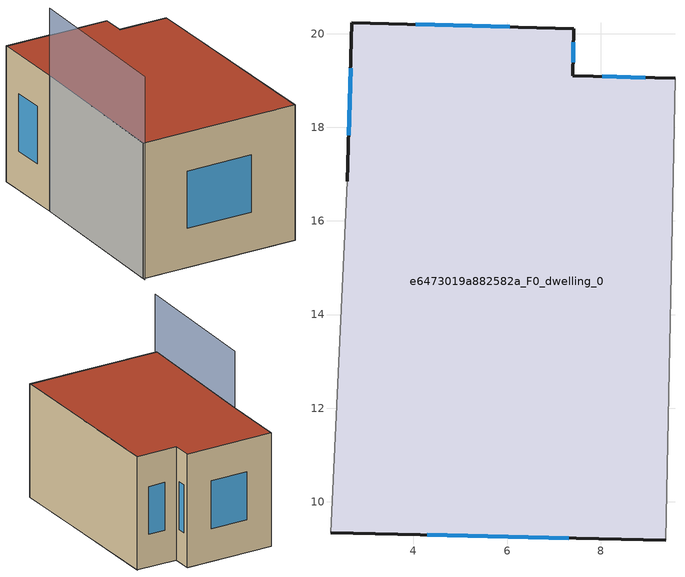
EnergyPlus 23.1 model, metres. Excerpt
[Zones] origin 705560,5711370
e6473019a882582a_F0_dwelling_0
 floor ground (EU_floor_Construction): 9.39,9.17 9.59,19.05 7.41,19.1 7.43,20.11 2.68,20.24 2.59,16.85 2.23,9.34 z0
 wall outside (EU_wall_Construction): 9.39,9.17 2.23,9.34 / 2.59,16.85 2.68,20.24 7.43,20.11 7.41,19.1 9.59,19.05 z0:6
 wall adiabatic (EU_wall_Construction): 9.59,19.05 9.39,9.17 / 2.23,9.34 2.59,16.85 z0:6
 window (EU_Window_Construction): 4.05,20.2 6.06,20.15 / 7.42,19.82 7.41,19.39 / 8.04,19.09 8.96,19.06 / 7.32,9.22 4.3,9.29 / 2.62,17.83 2.66,19.26 z1.73:4.27
 roof outside (EU_roof_Construction): 9.59,19.05 9.39,9.17 2.23,9.34 2.59,16.85 2.68,20.24 7.43,20.11 7.41,19.1 z6
shading: 2.59,16.85 2.22,9.21 z0:9; 9.35,9.17 9.59,19.05 z0:6
[Building]
EU S2 Campaign: North Axis=0; Terrain=City; Solar Distribution=FullExterior
[Site:Location]
London: Latitude=51.5; Longitude=-0.5; Time Zone=0; Elevation=25
[SizingPeriod:WeatherFileDays]
AnnualSizingPeriod: Begin Month=1; Begin Day of Month=1; End Month=12; End Day of Month=31; Day of Week for Start Day=Monday; Use Weather File Daylight Saving Period=No; Use Weather File Rain and Snow Indicators=No
[MATERIAL]
EU_InternalMass_Material: Roughness=MediumRough; Thickness=0.1; Conductivity=1; Density=1800; Specific Heat=900; Thermal Absorptance=0.9; Solar Absorptance=0.7; Visible Absorptance=0.7
[MATERIAL:NOMASS] Roughness=MediumRough; Thermal Absorptance=0.9; Solar Absorptance=0.7; Visible Absorptance=0.7
Name | Thermal Resistance
EU_wall_NoMass | 0.724719
EU_roof_NoMass | 2.98947
EU_floor_NoMass | 2.39157
[WINDOWMATERIAL:SIMPLEGLAZINGSYSTEM]
EU_Window_SimpleGlazing: UFactor=2.63425; Solar Heat Gain Coefficient=0.76; Visible Transmittance=0.76
[CONSTRUCTION]
EU_wall_Construction: EU_wall_NoMass
EU_roof_Construction: EU_roof_NoMass
EU_floor_Construction: EU_floor_NoMass
EU_InternalMass_Construction: EU_InternalMass_Material
EU_Window_Construction: EU_Window_SimpleGlazing
[ZONE]
e6473019a882582a_F0_dwelling_0: Type=1; Multiplier=1; Ceiling Height=autocalculate; Volume=445.75; Floor Area=autocalculate; Part of Total Floor Area=Yes
[INTERNALMASS]
e6473019a882582a_F0_dwelling_0_EU_InternalMass: Construction=EU_InternalMass_Construction; Zone or ZoneList=e6473019a882582a_F0_dwelling_0; Surface Area=74.2919
[OTHEREQUIPMENT]
EU_Step8_InternalGain_e6473019a882582a_F0_dwelling_0_f000: Fuel Type=Electricity; Zone or ZoneList or Space or SpaceList=e6473019a882582a_F0_dwelling_0; Schedule=EU_Step8_GainSchedule_e6473019a882582a_F0_dwelling_0_f000; Design Level Calculation Method=Watts/Area; Power per Zone Floor Area=1; Fraction Latent=0; Fraction Radiant=0; Fraction Lost=0; Carbon Dioxide Generation Rate=0; EndUse Subcategory=EU_Step8_InternalGains
[ZONEVENTILATION:DESIGNFLOWRATE]
EU_ConstantAir_e6473019a882582a_F0_dwelling_0: Zone or ZoneList or Space or SpaceList=e6473019a882582a_F0_dwelling_0; Schedule=EU_AlwaysOn; Design Flow Rate Calculation Method=AirChanges/Hour; Air Changes per Hour=0.418135; Ventilation Type=Natural; Fan Pressure Rise=0; Fan Total Efficiency=1; Constant Term Coefficient=1; Temperature Term Coefficient=0; Velocity Term Coefficient=0; Velocity Squared Term Coefficient=0; Minimum Indoor Temperature=-100; Maximum Indoor Temperature=100; Delta Temperature=-100; Minimum Outdoor Temperature=-100; Maximum Outdoor Temperature=100; Maximum Wind Speed=40
[HVACTEMPLATE:THERMOSTAT]
EU_HeatOnly_e6473019a882582a_F0_dwelling_0: Constant Heating Setpoint=20; Constant Cooling Setpoint=50
[HVACTEMPLATE:ZONE:IDEALLOADSAIRSYSTEM]
e6473019a882582a_F0_dwelling_0: Template Thermostat=EU_HeatOnly_e6473019a882582a_F0_dwelling_0; System Availability Schedule=EU_AlwaysOn; Maximum Heating Supply Air Temperature=50; Minimum Cooling Supply Air Temperature=13; Maximum Heating Supply Air Humidity Ratio=0.0156; Minimum Cooling Supply Air Humidity Ratio=0.0077; Heating Limit=NoLimit; Cooling Limit=NoLimit; Heating Availability Schedule=EU_AlwaysOn; Cooling Availability Schedule=EU_CoolingOff; Dehumidification Control Type=ConstantSensibleHeatRatio; Cooling Sensible Heat Ratio=0.7; Dehumidification Setpoint=60; Humidification Control Type=None; Humidification Setpoint=30; Outdoor Air Method=None; Outdoor Air Flow Rate per Person=0.00944; Outdoor Air Flow Rate per Zone Floor Area=0; Outdoor Air Flow Rate per Zone=0; Demand Controlled Ventilation Type=None; Outdoor Air Economizer Type=NoEconomizer; Heat Recovery Type=None; Sensible Heat Recovery Effectiveness=0.7; Latent Heat Recovery Effectiveness=0.65
[SIZING:ZONE]
e6473019a882582a_F0_dwelling_0: Zone Cooling Design Supply Air Temperature Input Method=SupplyAirTemperature; Zone Cooling Design Supply Air Temperature=13; Zone Heating Design Supply Air Temperature Input Method=SupplyAirTemperature; Zone Heating Design Supply Air Temperature=50; Zone Cooling Design Supply Air Humidity Ratio=0.008; Zone Heating Design Supply Air Humidity Ratio=0.008; Cooling Design Air Flow Method=DesignDay; Cooling Design Air Flow Rate=0; Cooling Minimum Air Flow per Zone Floor Area=0.000762; Cooling Minimum Air Flow=0; Cooling Minimum Air Flow Fraction=0.2; Heating Design Air Flow Method=DesignDay; Heating Design Air Flow Rate=0; Heating Maximum Air Flow per Zone Floor Area=0.002032; Heating Maximum Air Flow=0.141576; Heating Maximum Air Flow Fraction=0.3; Account for Dedicated Outdoor Air System=No; Dedicated Outdoor Air System Control Strategy=NeutralSupplyAir; Dedicated Outdoor Air Low Setpoint Temperature for Design=autosize; Dedicated Outdoor Air High Setpoint Temperature for Design=autosize; Zone Load Sizing Method=Sensible Load Only No Latent Load; Zone Latent Cooling Design Supply Air Humidity Ratio Input Method=HumidityRatioDifference; Zone Cooling Design Supply Air Humidity Ratio Difference=0.005; Zone Latent Heating Design Supply Air Humidity Ratio Input Method=HumidityRatioDifference; Zone Humidification Design Supply Air Humidity Ratio Difference=0.005
[SCHEDULE:CONSTANT]
Name | Hourly Value
EU_AlwaysOn | 1
EU_CoolingOff | 0
[SCHEDULE:FILE]
EU_Step8_GainSchedule_e6473019a882582a_F0_dwelling_0_f000: File=../../schedules/e6473019a882582a/e6473019a882582a_F0_dwelling_0_f000_gain.csv; Column Number=1; Rows to Skip at Top=0; Number of Hours of Data=8760; Column Separator=Comma; Interpolate to Timestep=No; Minutes per Item=60; Adjust Schedule for Daylight Savings=Yes
